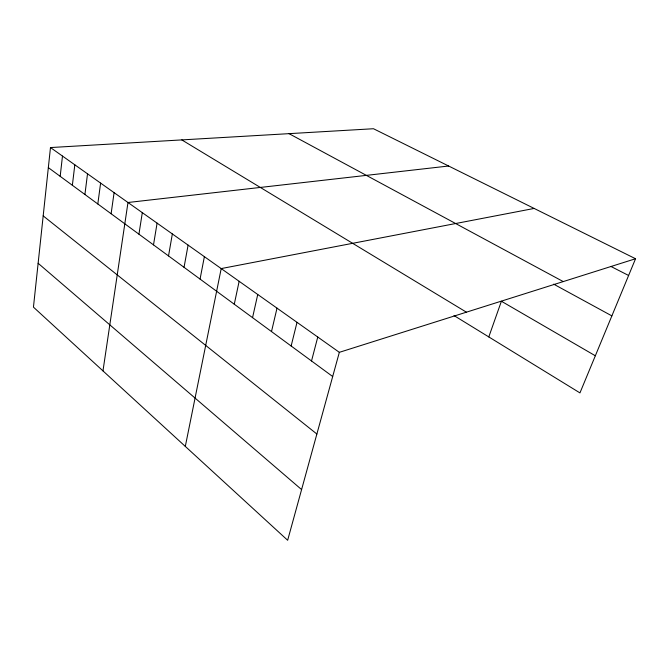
<?xml version="1.0" encoding="UTF-8"?>
<svg xmlns="http://www.w3.org/2000/svg" width="669" height="669" viewBox="0 0 669 669"><rect width="100%" height="100%" fill="white"/><g stroke="black" fill="none" stroke-linecap="round" stroke-linejoin="round"><path stroke-width="1" d="M635.55 258.744L373.486 128.732L50.476 147.556L33.45 307.138L287.653 540.268L339.342 352.329L635.55 258.744L579.948 392.904L454.017 315.567M60.185 176.332L62.476 156.061M72.369 185.28L74.819 164.808M84.913 194.495L87.522 173.815M97.816 203.978L100.609 183.089M111.113 213.746L114.09 192.647M102.976 370.902L127.98 202.498L448.64 166.012M138.935 234.183L142.305 212.65M153.502 244.887L157.09 223.128M168.529 255.926L172.343 233.941M184.042 267.324L188.098 245.113M200.064 279.09L204.371 256.653M185.305 446.407L221.205 268.578L534.155 208.444M234.275 304.219L239.142 281.306M252.556 317.65L257.741 294.485M271.497 331.565L277.016 308.15M291.14 345.998L297.011 322.324M311.52 360.967L317.767 337.042M488.796 336.925L501.399 301.242L595.335 355.774M610.889 266.438L628.609 275.477M289.025 133.649L563.248 281.582M553.664 284.149L611.867 315.885M181.809 139.905L466.41 312.18M50.476 147.556L339.342 352.329M48.335 167.626L332.685 376.522M43.184 215.886L316.872 434.022M38.133 263.268L301.594 489.583"/></g></svg>
